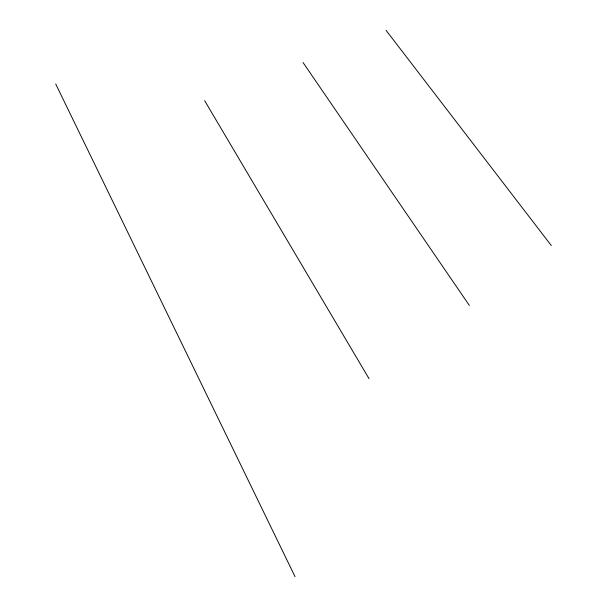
<?xml version="1.0" encoding="UTF-8"?>
<svg xmlns="http://www.w3.org/2000/svg" width="607" height="607" viewBox="0 0 607 607"><rect width="100%" height="100%" fill="white"/><g stroke="black" fill="none" stroke-linecap="round" stroke-linejoin="round"><path stroke-width="0.91" d="M386.067 30.35L551.277 245.524M303.045 62.529L469.332 305.404M204.635 100.663L369.041 378.685M55.723 83.994L295.032 576.65"/></g></svg>
